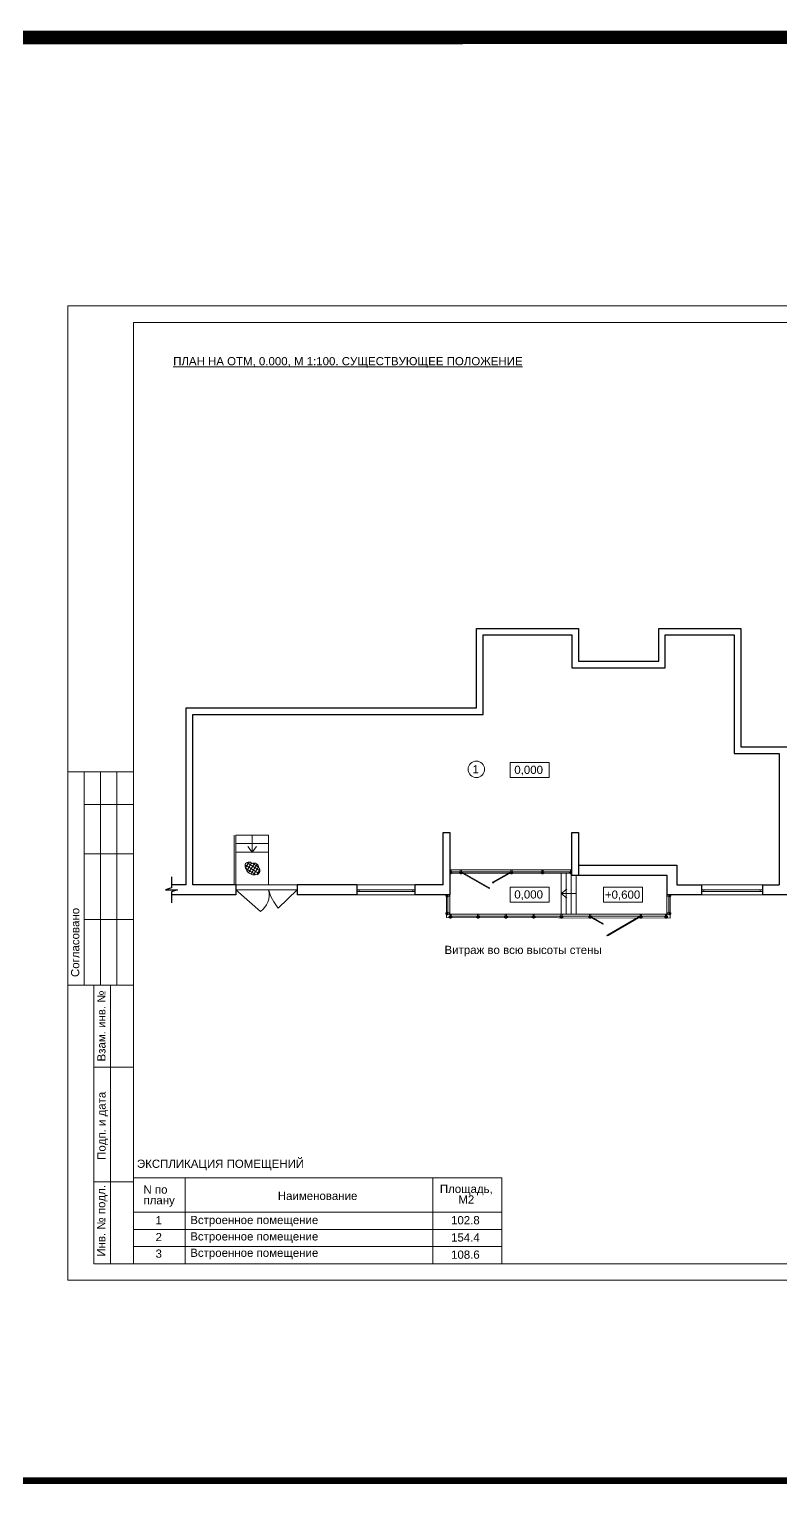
# Model space of a CAD drawing. Header units: metres. Extents: x -443 to 179, y -184 to -91.
# Drawn here: x -275.05 to -252.14, y -183.84 to -139.35 of the extents above; entities that cross this region are included whole.
import ezdxf
from ezdxf.enums import TextEntityAlignment as Align

# ---------------------------------------------------------------- set-up
doc = ezdxf.new("R2010")
doc.units = ezdxf.units.M
doc.header["$MEASUREMENT"] = 0
for name, color, linetype, lineweight in [('_shtrih', 254, 'Continuous', 0), ('A-03-S-METL', 171, 'Continuous', 15), ('Level 50', 7, 'Continuous', 0), ('Level 63', 7, 'Continuous', 0), ('окна', 153, 'Continuous', 18), ('стена', 7, 'Continuous', 40)]:
    doc.layers.add(name, color=color, linetype=linetype, lineweight=lineweight)
doc.styles.add('Style-Arial', font='arial.ttf')
doc.linetypes.add('FENCELINE2', pattern='A,6.35,-2.54,[132,ltypeshp.shx,S=2.54,R=0,X=-2.54,Y=0],-2.54,25.4', length=36.83)

# ---------------------------------------------------------------- blocks, each defined once
blk = doc.blocks.new('stoyka_R')
at = {"color": 0, "linetype": 'ByBlock', "lineweight": 0}
for points in [[(-35, 97), (-36, 97), (-36, 96), (-36, 96), (-36, 95), (-34, 94, -0.278117), (-34, 93, -0.298632), (-34, 93), (-37, 92, -1.227062), (-37, 93), (-35, 94), (-37, 94), (-38, 94), (-40, 94), (-45, 92, -1.262793), (-45, 93), (-41, 96), (-40, 96), (-40, 95, 0.414214), (-40, 95), (-38, 95, 0.414214), (-38, 95), (-38, 96), (-38, 96), (-38, 97), (-39, 97, -0.954089), (-39, 97), (-38, 99), (-36, 99), (-34, 97, -0.954089)], [(-35, 82), (-36, 82), (-36, 83), (-36, 83), (-36, 84), (-34, 85, 0.278117), (-34, 86, 0.298632), (-34, 86), (-37, 87, 1.227062), (-37, 86), (-35, 86), (-37, 85), (-38, 86), (-40, 86), (-45, 87, 1.262793), (-45, 86), (-41, 83), (-40, 83), (-40, 84, -0.414214), (-40, 85), (-38, 85, -0.414214), (-38, 84), (-38, 83), (-38, 83), (-38, 82), (-39, 82, 0.954089), (-39, 82), (-38, 80), (-36, 80), (-34, 82, 0.954089)], [(35, 97), (36, 97), (36, 96), (36, 96), (36, 95), (34, 94, 0.278117), (33, 93, 0.298632), (34, 93), (37, 92, 1.227062), (37, 93), (35, 94), (37, 94), (38, 94), (40, 94), (45, 92, 1.262793), (45, 93), (41, 96), (40, 96), (40, 95, -0.414214), (39, 95), (38, 95, -0.414214), (38, 95), (38, 96), (37, 96), (37, 97), (39, 97, 0.954089), (39, 97), (37, 99), (36, 99), (34, 97, 0.954089)], [(35, 82), (36, 82), (36, 83), (36, 83), (36, 84), (34, 85, -0.278117), (33, 86, -0.298632), (34, 86), (37, 87, -1.227062), (37, 86), (35, 86), (37, 85), (38, 86), (40, 86), (45, 87, -1.262793), (45, 86), (41, 83), (40, 83), (40, 84, 0.414214), (39, 85), (38, 85, 0.414214), (38, 84), (38, 83), (37, 83), (37, 82), (39, 82, -0.954089), (39, 82), (37, 80), (36, 80), (34, 82, -0.954089)]]:
    blk.add_lwpolyline(points, format="xyb", close=True, dxfattribs=at)
at = {"color": 0, "linetype": 'ByBlock', "lineweight": -2}
for points in [[(-20, 63), (-20, 0), (20, 0), (20, 63), (19, 64, 0.580174), (18, 63), (18, 61), (15, 61), (15, 69), (14, 70), (15, 70), (15, 79), (18, 79), (18, 77, 0.580174), (19, 77), (20, 77), (20, 81), (15, 81), (15, 98), (33, 98), (33, 96), (32, 96, 0.414214), (31, 96), (31, 95), (35, 95, 0.414214), (35, 95), (35, 96), (35, 96), (35, 99), (39, 99), (39, 96), (38, 96), (38, 95, 0.414214), (38, 95), (39, 95, 0.414214), (40, 95), (40, 99, 0.414214), (39, 100), (20, 100), (20, 120), (-20, 120), (-20, 100), (-40, 100, 0.414214), (-40, 99), (-40, 95, 0.414214), (-40, 95), (-38, 95, 0.414214), (-38, 95), (-38, 96), (-39, 96), (-39, 99), (-35, 99), (-35, 96), (-35, 96), (-35, 95, 0.414214), (-35, 95), (-32, 95), (-32, 96, 0.414214), (-32, 96), (-34, 96), (-34, 98), (-15, 98), (-15, 81), (-20, 81), (-20, 77), (-19, 77, 0.580174), (-18, 77), (-18, 79), (-15, 79), (-15, 70), (-15, 70), (-15, 69), (-15, 61), (-18, 61), (-18, 63, 0.580174), (-19, 64)], [(-39, 79), (-30, 79), (-22, 76), (-16, 76, 0.414214), (-15, 76), (-15, 76, 0.23461), (-15, 77), (-16, 77, 0.303619), (-17, 77), (-18, 77), (-22, 77), (-30, 80), (-34, 80), (-34, 83), (-34, 84), (-35, 84), (-35, 83), (-35, 83), (-35, 80), (-39, 80), (-39, 83), (-38, 83), (-38, 84), (-40, 84), (-40, 60), (-20, 60), (-20, 61), (-22, 61), (-22, 64), (-18, 64), (-16, 62, 0.979824), (-16, 63), (-18, 65), (-23, 65), (-23, 61), (-39, 61), (-39, 79)], [(39, 79), (30, 79), (22, 76), (16, 76, -0.414214), (15, 76), (15, 76, -0.23461), (15, 77), (16, 77, -0.303619), (17, 77), (18, 77), (22, 77), (30, 80), (33, 80), (33, 83), (33, 84), (35, 84), (35, 83), (34, 83), (34, 80), (39, 80), (39, 83), (38, 83), (38, 84), (40, 84), (40, 60), (20, 60), (20, 61), (22, 61), (22, 64), (18, 64), (16, 62, -0.979824), (16, 63), (18, 65), (23, 65), (23, 61), (39, 61), (39, 79)]]:
    blk.add_lwpolyline(points, format="xyb", close=True, dxfattribs=at)
at = {"lineweight": 0}
for points in [[(-37, 92), (-25, 92)], [(-37, 87), (-25, 87)], [(37, 92), (25, 92)], [(37, 87), (25, 87)]]:
    blk.add_lwpolyline(points, dxfattribs=at)
for points in [[(-25, 83), (-15, 83), (-15, 95), (-25, 95)], [(25, 83), (15, 83), (15, 95), (25, 95)]]:
    blk.add_lwpolyline(points, close=True, dxfattribs=at)
at = {"color": 0, "linetype": 'ByBlock', "lineweight": -2}
blk.add_lwpolyline([(18, 59), (18, 3), (-18, 3), (-18, 59), (-13, 59), (-13, 100), (-18, 100), (-18, 118), (18, 118), (18, 100), (13, 100), (13, 59)], close=True, dxfattribs=at)

msp = doc.modelspace()

# ---------------------------------------------------------------- hatches: boundary and pattern name
at = {"linetype": 'Continuous', "lineweight": 13}
h = msp.add_hatch(dxfattribs=at)
h.set_pattern_fill('ANSI37', scale=0.648, angle=12.652664961)
h.set_pattern_definition([(57.652665, (-153.30965, -30.178), (-0.068430427, 0.04333909), []), (147.652665, (-153.30965, -30.178), (-0.04333909, -0.068430427), [])])
h.paths.add_polyline_path([(-268.09924498, -165.11850163, 0.52056705), (-268.05523205, -164.90562013, 0.52056705), (-268.25684738, -164.77729528, 0.52056705), (-268.47198661, -164.81017425, 0.52056705)])

# ---------------------------------------------------------------- linework, layer by layer
at = {"color": 7, "linetype": 'Continuous', "lineweight": 13}
for p, q in [((-271.87556697, -174.36075835), (-260.64482346, -174.36075835)), ((-271.87556697, -174.36075835), (-271.87556697, -176.98575835)), ((-270.30056697, -174.36075835), (-270.30056697, -176.98575835)), ((-262.74482346, -174.36075835), (-262.74482346, -176.98575835)), ((-260.64482346, -174.36075835), (-260.64482346, -176.98575835)), ((-271.87556697, -175.41075835), (-260.64482346, -175.41075835))]:
    msp.add_line(p, q, dxfattribs=at)
at = {"color": 7, "linetype": 'Continuous', "lineweight": 0}
for p, q in [((-271.87556697, -175.93575835), (-260.64482346, -175.93575835)), ((-271.87556697, -176.46075835), (-260.64482346, -176.46075835)), ((-271.87556697, -176.98575835), (-260.64482346, -176.98575835))]:
    msp.add_line(p, q, dxfattribs=at)
at = {"color": 1, "linetype": 'Continuous', "lineweight": 13}
msp.add_lwpolyline([(-442.29268327, -139.59917875, 0.5, 0.2, 0), (179.07218429, -139.59917875, 0.2, 0.2, 0), (179.07218429, -183.59219554, 0.2, 0.2, 0), (-442.29268327, -183.59219554, 0.2, 0.2, 0)], format="xyseb", close=True, dxfattribs=at)
at = {"color": 7, "linetype": 'Continuous', "lineweight": 13}
msp.add_lwpolyline([(-273.87556697, -147.78575835), (-210.87556697, -147.78575835), (-210.87556697, -177.48575835), (-273.87556697, -177.48575835)], close=True, dxfattribs=at)
at = {"linetype": 'Continuous', "lineweight": 13}
for points in [[(-260.39123425, -162.16465555), (-260.39123425, -161.70082867), (-259.20708987, -161.70082867), (-259.20708987, -162.16465555), (-260.39123425, -162.16465555)], [(-260.39123425, -165.96306327), (-260.39123425, -165.49923639), (-259.20708987, -165.49923639), (-259.20708987, -165.96306327), (-260.39123425, -165.96306327)], [(-257.54410779, -165.96306327), (-257.54410779, -165.49923639), (-256.35996341, -165.49923639), (-256.35996341, -165.96306327), (-257.54410779, -165.96306327)]]:
    msp.add_lwpolyline(points, dxfattribs=at)
at = {"color": 7, "linetype": 'Continuous', "lineweight": 13}
for points in [[(-268.75232143, -164.43425684), (-268.75232143, -163.91393618)], [(-267.75232143, -164.43425684), (-267.75232143, -163.91393618)]]:
    msp.add_lwpolyline(points, dxfattribs=at)
msp.add_lwpolyline([(-268.09924498, -165.11850163, 0.52056705), (-268.05523205, -164.90562013, 0.52056705), (-268.25684738, -164.77729528, 0.52056705), (-268.47198661, -164.81017425, 0.52056705)], format="xyb", close=True, dxfattribs=at)
for points in [[(-268.75232143, -165.58425684), (-268.00278585, -166.2462209, 0.3154909138), (-267.75232143, -165.58425684, -1)], [(-266.88232143, -165.58425684), (-267.45999329, -166.1376963, -0.1095302721), (-267.75232143, -165.58425684, -0.731610824)]]:
    msp.add_lwpolyline(points, format="xyb", dxfattribs=at)
at = {"layer": '_shtrih', "color": 0, "lineweight": 25, "ltscale": 100}
msp.add_lwpolyline([(-270.71327793, -165.18616684), (-270.71327793, -165.52375684), (-270.89477793, -165.58425684), (-270.53177793, -165.58425684), (-270.71327793, -165.64475684), (-270.71327793, -165.98234684)], dxfattribs=at)
at = {"layer": 'A-03-S-METL', "color": 0, "linetype": 'FENCELINE2', "ltscale": 0.01}
msp.add_lwpolyline([(-268.80232143, -165.43425684), (-268.80232143, -163.91393618)], dxfattribs=at)
at = {"layer": 'Level 50', "color": 7, "linetype": 'Continuous', "lineweight": 13}
for q in [(-271.87556697, -176.98575835), (-211.37556697, -148.28575835)]:
    msp.add_line((-271.87556697, -148.28575835), q, dxfattribs=at)
at = {"layer": 'Level 50', "color": 7, "linetype": 'Continuous', "lineweight": 0}
for p, q in [((-268.25232143, -164.18524752), (-268.25232143, -163.91393618)), ((-268.25232143, -163.91393618), (-268.25232143, -164.43393618)), ((-268.25232143, -164.43393618), (-268.38717115, -164.26085775)), ((-268.25232143, -164.43393618), (-268.11747172, -164.26085775)), ((-268.75232143, -165.58425684), (-266.88232143, -165.58425684)), ((-258.83232143, -165.7001916), (-258.659243, -165.56534188)), ((-258.38232143, -165.7001916), (-258.83232143, -165.7001916)), ((-258.83232143, -165.7001916), (-258.659243, -165.83504131))]:
    msp.add_line(p, q, dxfattribs=at)
at = {"layer": 'Level 50', "color": 7, "linetype": 'Continuous', "lineweight": 30}
for points in [[(-261.41232143, -160.03425684), (-261.41232143, -157.61425684), (-258.31232143, -157.61425684), (-258.31232143, -158.61425684), (-255.86232143, -158.61425684), (-255.86232143, -157.61425684)], [(-261.21232143, -160.23425684), (-261.21232143, -157.81425684), (-258.51232143, -157.81425684), (-258.51232143, -158.81425684), (-255.66232143, -158.81425684), (-255.66232143, -157.81425684)], [(-255.86232143, -157.61425684), (-253.36232143, -157.61425684), (-253.36232143, -161.22425684), (-251.89232143, -161.22425684)], [(-255.66232143, -157.81425684), (-253.56232143, -157.81425684), (-253.56232143, -161.42425684), (-252.19232143, -161.42425684)], [(-270.26232143, -165.43425684), (-270.26232143, -160.03425684)], [(-270.26232143, -160.03425684), (-261.41232143, -160.03425684)], [(-270.06232143, -165.43425684), (-270.06232143, -160.23425684)], [(-270.06232143, -160.23425684), (-261.21232143, -160.23425684)], [(-252.19232143, -161.42425684), (-252.19232143, -165.43425684)], [(-262.43232143, -165.43425684), (-262.43232143, -163.83425684), (-262.23232143, -163.83425684), (-262.23232143, -165.73425684)], [(-258.51232143, -165.1351916), (-258.51232143, -163.8351916), (-258.31232143, -163.8351916), (-258.31232143, -165.1351916)], [(-258.31232143, -164.8351916), (-255.31232143, -164.8351916)], [(-255.31232143, -164.8351916), (-255.31232143, -165.43425684)], [(-270.26232143, -165.43425684), (-270.71327793, -165.43425684)], [(-268.75232143, -165.43425684), (-270.06232143, -165.43425684)], [(-268.75232143, -165.43425684), (-268.75232143, -165.73425684)], [(-265.06232143, -165.43425684), (-266.88232143, -165.43425684)], [(-266.88232143, -165.43425684), (-266.88232143, -165.73425684)], [(-265.06232143, -165.43425684), (-265.06232143, -165.73425684)], [(-262.43232143, -165.43425684), (-263.28232143, -165.43425684)], [(-263.28232143, -165.73425684), (-263.28232143, -165.43425684)], [(-258.51232143, -165.1351916), (-255.61232143, -165.1351916)], [(-255.61232143, -165.1351916), (-255.61232143, -165.73425684)], [(-255.31232143, -165.43425684), (-254.56232143, -165.43425684)], [(-254.56232143, -165.43425684), (-254.56232143, -165.73425684)], [(-252.70232143, -165.43425684), (-252.19232143, -165.43425684)], [(-252.70232143, -165.43425684), (-252.70232143, -165.73425684)], [(-268.75232143, -165.73425684), (-270.71327793, -165.73425684)], [(-265.06232143, -165.73425684), (-266.88232143, -165.73425684)], [(-262.23232143, -165.73425684), (-263.28232143, -165.73425684)], [(-254.56232143, -165.73425684), (-255.61232143, -165.73425684)], [(-251.18232143, -165.73425684), (-252.70232143, -165.73425684)]]:
    msp.add_lwpolyline(points, dxfattribs=at)
at = {"layer": 'Level 50', "color": 7, "linetype": 'Continuous', "lineweight": 0}
msp.add_circle((-261.42186876, -161.91016315), 0.25242955, dxfattribs=at)
at = {"layer": 'Level 63', "color": 7, "linetype": 'Continuous', "lineweight": 13}
for p, q in [((-273.87556697, -161.98575835), (-271.87556697, -161.98575835)), ((-273.87556697, -161.98575835), (-273.87556697, -168.48575835)), ((-273.37556697, -161.98575835), (-273.37556697, -168.48575835)), ((-272.87556697, -161.98575835), (-272.87556697, -168.48575835)), ((-272.37556697, -161.98575835), (-272.37556697, -168.48575835)), ((-273.37556697, -162.98575835), (-271.87556697, -162.98575835)), ((-273.37556697, -164.48575835), (-271.87556697, -164.48575835)), ((-273.37556697, -166.48575835), (-271.87556697, -166.48575835)), ((-273.87556697, -168.48575835), (-271.87556697, -168.48575835)), ((-273.07556697, -168.48575835), (-271.87556697, -168.48575835)), ((-272.57556697, -176.98575835), (-272.57556697, -168.48575835)), ((-273.07556697, -170.98575835), (-271.87556697, -170.98575835)), ((-273.07556697, -174.48575835), (-271.87556697, -174.48575835)), ((-271.87556697, -176.98575835), (-211.37556697, -176.98575835))]:
    msp.add_line(p, q, dxfattribs=at)
at = {"layer": 'Level 63', "color": 7, "linetype": 'Continuous', "lineweight": 13, "flags": 128}
msp.add_lwpolyline([(-271.87556697, -176.98575835), (-273.07556697, -176.98575835), (-273.07556697, -168.48575835)], dxfattribs=at)
at = {"layer": 'окна', "ltscale": 100}
for p, q in [((-260.42278016, -165.06421035), (-260.90844133, -165.34423399)), ((-260.41279014, -165.08153662), (-260.89845131, -165.36156026)), ((-257.56307242, -166.63385064), (-257.90959776, -166.43405026)), ((-257.5530824, -166.61652437), (-257.89960774, -166.41672399))]:
    msp.add_line(p, q, dxfattribs=at)
at = {"layer": 'окна'}
for points in [[(-262.23232143, -164.9751916), (-258.51232143, -164.9751916)], [(-262.23032143, -165.0756916), (-262.23032143, -164.9781916), (-262.19432143, -164.9781916), (-262.19432143, -165.0346916), (-262.19932143, -165.0346916), (-262.19932143, -165.0756916), (-262.19432143, -165.0756916), (-262.19432143, -165.0931916), (-262.23032143, -165.0931916), (-262.23032143, -165.0756916)], [(-262.17512699, -165.0621916), (-262.18732143, -165.0621916)], [(-262.17517163, -165.0671916), (-262.18732143, -165.0671916)], [(-262.17232143, -165.0351916), (-258.57132143, -165.0351916)], [(-261.82293339, -165.06521062), (-261.04325123, -165.51476121)], [(-258.56951587, -165.0621916), (-258.55732143, -165.0621916)], [(-258.56947124, -165.0671916), (-258.55732143, -165.0671916)], [(-258.51432143, -165.0756916), (-258.51432143, -164.9781916), (-258.55032143, -164.9781916), (-258.55032143, -165.0346916), (-258.54532143, -165.0346916), (-258.54532143, -165.0756916), (-258.55032143, -165.0756916), (-258.55032143, -165.0931916), (-258.51432143, -165.0931916), (-258.51432143, -165.0756916)], [(-262.23232143, -165.0951916), (-262.23232143, -166.3251916), (-258.83232143, -166.3251916)], [(-262.17282143, -165.0751916), (-261.38326631, -165.0751916)], [(-262.17232143, -165.0751916), (-258.51232143, -165.0751916)], [(-261.83292341, -165.08253689), (-261.05324125, -165.53208747)], [(-262.33282143, -165.73625684), (-262.23532143, -165.73625684), (-262.23532143, -165.77225684), (-262.29182143, -165.77225684), (-262.29182143, -165.76725684), (-262.33282143, -165.76725684), (-262.33282143, -165.77225684), (-262.35032143, -165.77225684), (-262.35032143, -165.73625684), (-262.33282143, -165.73625684)], [(-262.33232143, -165.77425684), (-262.33232143, -166.4251916), (-255.51232143, -166.4451916)], [(-262.32432143, -165.79140665), (-262.32432143, -165.77925684)], [(-262.31932143, -165.79145128), (-262.31932143, -165.77925684)], [(-262.29232143, -165.79425684), (-262.29332143, -166.2861916)], [(-255.61232143, -165.73425684), (-255.61232143, -166.3451916)], [(-255.51182143, -165.73625684), (-255.60932143, -165.73625684), (-255.60932143, -165.77225684), (-255.55282143, -165.77225684), (-255.55282143, -165.76725684), (-255.51182143, -165.76725684), (-255.51182143, -165.77225684), (-255.49432143, -165.77225684), (-255.49432143, -165.73625684), (-255.51182143, -165.73625684)], [(-255.55232143, -165.79425684), (-255.55232143, -166.2851916)], [(-255.52532143, -165.79145128), (-255.52532143, -165.77925684)], [(-255.52032143, -165.79140665), (-255.52032143, -165.77925684)], [(-255.51232143, -165.73425684), (-255.51232143, -166.4451916)], [(-255.67232143, -166.3851916), (-262.17232143, -166.3851916)], [(-258.83232143, -166.3251916), (-258.38232143, -166.3251916), (-255.61232143, -166.3251916)], [(-256.48727511, -166.42204731), (-257.41485488, -166.95664289)], [(-256.47728509, -166.43937357), (-257.4048649, -166.9739691)]]:
    msp.add_lwpolyline(points, dxfattribs=at)
for points in [[(-262.23232143, -165.0751916), (-262.23232143, -165.0751916), (-262.23232143, -165.0951916), (-262.19232143, -165.0951916), (-262.19232143, -165.0751916), (-262.17282143, -165.0751916, 0.4142135624), (-262.17232143, -165.0746916), (-262.17232143, -165.0706916, 0.4142135624), (-262.17282143, -165.0701916), (-262.17387143, -165.0701916, 0.4142135624), (-262.17437143, -165.0706916), (-262.17437143, -165.0713916), (-262.17362143, -165.0713916), (-262.17362143, -165.0738916), (-262.17762143, -165.0738916), (-262.17762143, -165.0713916), (-262.17687143, -165.0713916), (-262.17687143, -165.0706916, 0.4142135624), (-262.17737143, -165.0701916), (-262.18082143, -165.0701916), (-262.18082143, -165.0708916, 0.4142135624), (-262.18032143, -165.0713916), (-262.17882143, -165.0713916), (-262.17882143, -165.0736916), (-262.19732143, -165.0736916), (-262.19732143, -165.0559416), (-262.19232143, -165.0559416), (-262.19232143, -165.05244481), (-262.19306603, -165.05200647, 0.5801735595), (-262.19382146, -165.05243837), (-262.19382146, -165.0544416), (-262.19732143, -165.0544416), (-262.19732143, -165.0456916), (-262.19782143, -165.0451916), (-262.19732143, -165.0446916), (-262.19732143, -165.0366916), (-262.19382146, -165.0366916), (-262.19382146, -165.03869482, 0.5801735595), (-262.19306603, -165.03912672), (-262.19232143, -165.03868839), (-262.19232143, -164.9751916), (-262.23232143, -164.9751916), (-262.23232143, -165.03868839)], [(-258.51232143, -165.0751916), (-258.51232143, -165.0751916), (-258.51232143, -165.0951916), (-258.55232143, -165.0951916), (-258.55232143, -165.0751916), (-258.57182143, -165.0751916, -0.4142135624), (-258.57232143, -165.0746916), (-258.57232143, -165.0706916, -0.4142135624), (-258.57182143, -165.0701916), (-258.57077143, -165.0701916, -0.4142135624), (-258.57027143, -165.0706916), (-258.57027143, -165.0713916), (-258.57102143, -165.0713916), (-258.57102143, -165.0738916), (-258.56702143, -165.0738916), (-258.56702143, -165.0713916), (-258.56777143, -165.0713916), (-258.56777143, -165.0706916, -0.4142135624), (-258.56727143, -165.0701916), (-258.56382143, -165.0701916), (-258.56382143, -165.0708916, -0.4142135624), (-258.56432143, -165.0713916), (-258.56582143, -165.0713916), (-258.56582143, -165.0736916), (-258.54732143, -165.0736916), (-258.54732143, -165.0559416), (-258.55232143, -165.0559416), (-258.55232143, -165.05244481), (-258.55157684, -165.05200647, -0.5801735595), (-258.55082141, -165.05243837), (-258.55082141, -165.0544416), (-258.54732143, -165.0544416), (-258.54732143, -165.0456916), (-258.54682143, -165.0451916), (-258.54732143, -165.0446916), (-258.54732143, -165.0366916), (-258.55082141, -165.0366916), (-258.55082141, -165.03869482, -0.5801735595), (-258.55157684, -165.03912672), (-258.55232143, -165.03868839), (-258.55232143, -164.9751916), (-258.51232143, -164.9751916), (-258.51232143, -165.03868839)], [(-262.33232143, -165.73425684), (-262.33232143, -165.73425684), (-262.35232143, -165.73425684), (-262.35232143, -165.77425684), (-262.33232143, -165.77425684), (-262.33232143, -165.79375684, 0.4142135624), (-262.33182143, -165.79425684), (-262.32782143, -165.79425684, 0.4142135624), (-262.32732143, -165.79375684), (-262.32732143, -165.79270684, 0.4142135624), (-262.32782143, -165.79220684), (-262.32852143, -165.79220684), (-262.32852143, -165.79295684), (-262.33102143, -165.79295684), (-262.33102143, -165.78895684), (-262.32852143, -165.78895684), (-262.32852143, -165.78970684), (-262.32782143, -165.78970684, 0.4142135624), (-262.32732143, -165.78920684), (-262.32732143, -165.78575684), (-262.32802143, -165.78575684, 0.4142135624), (-262.32852143, -165.78625684), (-262.32852143, -165.78775684), (-262.33082143, -165.78775684), (-262.33082143, -165.76925684), (-262.31307143, -165.76925684), (-262.31307143, -165.77425684), (-262.30957464, -165.77425684), (-262.30913631, -165.77351225, 0.5801735595), (-262.30956821, -165.77275682), (-262.31157143, -165.77275682), (-262.31157143, -165.76925684), (-262.30282143, -165.76925684), (-262.30232143, -165.76875684), (-262.30182143, -165.76925684), (-262.29382143, -165.76925684), (-262.29382143, -165.77275682), (-262.29582466, -165.77275682, 0.5801735595), (-262.29625656, -165.77351225), (-262.29581823, -165.77425684), (-262.23232143, -165.77425684), (-262.23232143, -165.73425684), (-262.29581823, -165.73425684)], [(-255.51232143, -165.73425684), (-255.51232143, -165.73425684), (-255.49232143, -165.73425684), (-255.49232143, -165.77425684), (-255.51232143, -165.77425684), (-255.51232143, -165.79375684, -0.4142135624), (-255.51282143, -165.79425684), (-255.51682143, -165.79425684, -0.4142135624), (-255.51732143, -165.79375684), (-255.51732143, -165.79270684, -0.4142135624), (-255.51682143, -165.79220684), (-255.51612143, -165.79220684), (-255.51612143, -165.79295684), (-255.51362143, -165.79295684), (-255.51362143, -165.78895684), (-255.51612143, -165.78895684), (-255.51612143, -165.78970684), (-255.51682143, -165.78970684, -0.4142135624), (-255.51732143, -165.78920684), (-255.51732143, -165.78575684), (-255.51662143, -165.78575684, -0.4142135624), (-255.51612143, -165.78625684), (-255.51612143, -165.78775684), (-255.51382143, -165.78775684), (-255.51382143, -165.76925684), (-255.53157143, -165.76925684), (-255.53157143, -165.77425684), (-255.53506823, -165.77425684), (-255.53550656, -165.77351225, -0.5801735595), (-255.53507466, -165.77275682), (-255.53307143, -165.77275682), (-255.53307143, -165.76925684), (-255.54182143, -165.76925684), (-255.54232143, -165.76875684), (-255.54282143, -165.76925684), (-255.55082143, -165.76925684), (-255.55082143, -165.77275682), (-255.54881821, -165.77275682, -0.5801735595), (-255.54838631, -165.77351225), (-255.54882464, -165.77425684), (-255.61232143, -165.77425684), (-255.61232143, -165.73425684), (-255.54882464, -165.73425684)]]:
    msp.add_lwpolyline(points, format="xyb", dxfattribs=at)
for points in [[(-262.18732143, -165.0586916), (-262.19732143, -165.0586916), (-262.19732143, -165.0706916), (-262.18732143, -165.0706916)], [(-258.55732143, -165.0586916), (-258.54732143, -165.0586916), (-258.54732143, -165.0706916), (-258.55732143, -165.0706916)], [(-262.31582143, -165.77925684), (-262.31582143, -165.76925684), (-262.32782143, -165.76925684), (-262.32782143, -165.77925684)], [(-255.52882143, -165.77925684), (-255.52882143, -165.76925684), (-255.51682143, -165.76925684), (-255.51682143, -165.77925684)]]:
    msp.add_lwpolyline(points, close=True, dxfattribs=at)
for points in [[(-262.17332143, -165.0541916), (-262.18232143, -165.0541916), (-262.19022143, -165.0506916), (-262.19662143, -165.0506916, 0.4142135624), (-262.19712143, -165.0511916), (-262.19712143, -165.0514275, 0.2346100061), (-262.19691002, -165.05182856), (-262.1958436, -165.05262249, 0.3036194749), (-262.19539881, -165.05262318), (-262.19412143, -165.0516916), (-262.19022143, -165.0516916), (-262.18232143, -165.0551916), (-262.17882143, -165.0551916), (-262.17882143, -165.0579916), (-262.17882143, -165.0591916), (-262.17759878, -165.0591916), (-262.17702143, -165.0581916), (-262.17782143, -165.0581916), (-262.17782143, -165.0551916), (-262.17332143, -165.0551916), (-262.17332143, -165.0581916), (-262.17452143, -165.0581916), (-262.17394408, -165.0591916), (-262.17232143, -165.0591916), (-262.17232143, -165.0351916), (-262.19232143, -165.0351916), (-262.19232143, -165.0361916), (-262.19032143, -165.0361916), (-262.19032143, -165.0391916), (-262.19438307, -165.0391916), (-262.19597965, -165.03759501, 0.9798244206), (-262.19667263, -165.03831625), (-262.19479728, -165.0401916), (-262.18912143, -165.0401916), (-262.18912143, -165.0361916), (-262.17332143, -165.0361916), (-262.17332143, -165.0541916)], [(-262.17746282, -165.05757881), (-262.17632143, -165.0568916), (-262.17632143, -165.0581916), (-262.17657143, -165.0581916), (-262.17657143, -165.0591916), (-262.17822757, -165.05992766, 0.2781165631), (-262.17881915, -165.06077399, 0.298632436), (-262.17815724, -165.06164845), (-262.17531759, -165.06216216, 1.2270617229), (-262.17516144, -165.06150322), (-262.17752143, -165.0606916), (-262.17557143, -165.0601916), (-262.17457143, -165.0606916), (-262.17207143, -165.0606916), (-262.16754778, -165.06208972, 1.2627930682), (-262.16718922, -165.06151033), (-262.17132143, -165.0581916), (-262.17232143, -165.0581916), (-262.17232143, -165.0591916, -0.4142135624), (-262.17282143, -165.0596916), (-262.17407143, -165.0596916, -0.4142135624), (-262.17457143, -165.0591916), (-262.17457143, -165.0581916), (-262.17482143, -165.0581916), (-262.17482143, -165.0568916), (-262.17368005, -165.05757881, 0.9540885036), (-262.17314175, -165.05713254), (-262.17482143, -165.0551916), (-262.17632143, -165.0551916), (-262.17800112, -165.05713254, 0.9540885036)], [(-262.17746282, -165.07180728), (-262.17632143, -165.0721916), (-262.17632143, -165.07119449), (-262.17657143, -165.07119449), (-262.17657143, -165.07019449), (-262.17822757, -165.06945843, -0.2781165631), (-262.17881915, -165.06861209, -0.298632436), (-262.17815724, -165.06773764), (-262.17531759, -165.06722392, -1.2270617229), (-262.17516144, -165.06788287), (-262.17752143, -165.06869449), (-262.17557143, -165.06919449), (-262.17457143, -165.06869449), (-262.17207143, -165.06869449), (-262.16754778, -165.06729636, -1.2627930682), (-262.16718922, -165.06787576), (-262.17132143, -165.07119449), (-262.17232143, -165.07119449), (-262.17232143, -165.07019449, 0.4142135624), (-262.17282143, -165.06969449), (-262.17407143, -165.06969449, 0.4142135624), (-262.17457143, -165.07019449), (-262.17457143, -165.07119449), (-262.17482143, -165.07119449), (-262.17482143, -165.0721916), (-262.17368005, -165.07180728, -0.9540885036), (-262.17314175, -165.07225354), (-262.17482143, -165.0738916), (-262.17632143, -165.0738916), (-262.17800112, -165.07225354, -0.9540885036)], [(-258.56718005, -165.05757881), (-258.56832143, -165.0568916), (-258.56832143, -165.0581916), (-258.56807143, -165.0581916), (-258.56807143, -165.0591916), (-258.56641529, -165.05992766, -0.2781165631), (-258.56582371, -165.06077399, -0.298632436), (-258.56648563, -165.06164845), (-258.56932527, -165.06216216, -1.2270617229), (-258.56948143, -165.06150322), (-258.56712143, -165.0606916), (-258.56907143, -165.0601916), (-258.57007143, -165.0606916), (-258.57257143, -165.0606916), (-258.57709509, -165.06208972, -1.2627930682), (-258.57745365, -165.06151033), (-258.57332143, -165.0581916), (-258.57232143, -165.0581916), (-258.57232143, -165.0591916, 0.4142135624), (-258.57182143, -165.0596916), (-258.57057143, -165.0596916, 0.4142135624), (-258.57007143, -165.0591916), (-258.57007143, -165.0581916), (-258.56982143, -165.0581916), (-258.56982143, -165.0568916), (-258.57096282, -165.05757881, -0.9540885036), (-258.57150112, -165.05713254), (-258.56982143, -165.0551916), (-258.56832143, -165.0551916), (-258.56664175, -165.05713254, -0.9540885036)], [(-258.56718005, -165.07180728), (-258.56832143, -165.0721916), (-258.56832143, -165.07119449), (-258.56807143, -165.07119449), (-258.56807143, -165.07019449), (-258.56641529, -165.06945843, 0.2781165631), (-258.56582371, -165.06861209, 0.298632436), (-258.56648563, -165.06773764), (-258.56932527, -165.06722392, 1.2270617229), (-258.56948143, -165.06788287), (-258.56712143, -165.06869449), (-258.56907143, -165.06919449), (-258.57007143, -165.06869449), (-258.57257143, -165.06869449), (-258.57709509, -165.06729636, 1.2627930682), (-258.57745365, -165.06787576), (-258.57332143, -165.07119449), (-258.57232143, -165.07119449), (-258.57232143, -165.07019449, -0.4142135624), (-258.57182143, -165.06969449), (-258.57057143, -165.06969449, -0.4142135624), (-258.57007143, -165.07019449), (-258.57007143, -165.07119449), (-258.56982143, -165.07119449), (-258.56982143, -165.0721916), (-258.57096282, -165.07180728, 0.9540885036), (-258.57150112, -165.07225354), (-258.56982143, -165.0738916), (-258.56832143, -165.0738916), (-258.56664175, -165.07225354, 0.9540885036)], [(-258.57132143, -165.0541916), (-258.56232143, -165.0541916), (-258.55442143, -165.0506916), (-258.54802143, -165.0506916, -0.4142135624), (-258.54752143, -165.0511916), (-258.54752143, -165.0514275, -0.2346100061), (-258.54773285, -165.05182856), (-258.54879927, -165.05262249, -0.3036194749), (-258.54924406, -165.05262318), (-258.55052143, -165.0516916), (-258.55442143, -165.0516916), (-258.56232143, -165.0551916), (-258.56582143, -165.0551916), (-258.56582143, -165.0579916), (-258.56582143, -165.0591916), (-258.56704408, -165.0591916), (-258.56762143, -165.0581916), (-258.56682143, -165.0581916), (-258.56682143, -165.0551916), (-258.57132143, -165.0551916), (-258.57132143, -165.0581916), (-258.57012143, -165.0581916), (-258.57069878, -165.0591916), (-258.57232143, -165.0591916), (-258.57232143, -165.0351916), (-258.55232143, -165.0351916), (-258.55232143, -165.0361916), (-258.55432143, -165.0361916), (-258.55432143, -165.0391916), (-258.5502598, -165.0391916), (-258.54866321, -165.03759501, -0.9798244206), (-258.54797024, -165.03831625), (-258.54984559, -165.0401916), (-258.55552143, -165.0401916), (-258.55552143, -165.0361916), (-258.57132143, -165.0361916), (-258.57132143, -165.0541916)], [(-262.32893711, -165.78911546), (-262.32932143, -165.79025684), (-262.32832433, -165.79025684), (-262.32832433, -165.79000684), (-262.32732433, -165.79000684), (-262.32658826, -165.7883507, -0.2781165631), (-262.32574193, -165.78775912, -0.298632436), (-262.32486747, -165.78842104), (-262.32435376, -165.79126068, -1.2270617229), (-262.32501271, -165.79141684), (-262.32582433, -165.78905684), (-262.32632433, -165.79100684), (-262.32582433, -165.79200684), (-262.32582433, -165.79450684), (-262.3244262, -165.7990305, -1.2627930682), (-262.3250056, -165.79938906), (-262.32832433, -165.79525684), (-262.32832433, -165.79425684), (-262.32732433, -165.79425684, 0.4142135624), (-262.32682433, -165.79375684), (-262.32682433, -165.79250684, 0.4142135624), (-262.32732433, -165.79200684), (-262.32832433, -165.79200684), (-262.32832433, -165.79175684), (-262.32932143, -165.79175684), (-262.32893711, -165.79289823, -0.9540885036), (-262.32938338, -165.79343653), (-262.33102143, -165.79175684), (-262.33102143, -165.79025684), (-262.32938338, -165.78857716, -0.9540885036)], [(-262.31470865, -165.78911546), (-262.31402143, -165.79025684), (-262.31532143, -165.79025684), (-262.31532143, -165.79000684), (-262.31632143, -165.79000684), (-262.31705749, -165.7883507, 0.2781165631), (-262.31790383, -165.78775912, 0.298632436), (-262.31877829, -165.78842104), (-262.319292, -165.79126068, 1.2270617229), (-262.31863305, -165.79141684), (-262.31782143, -165.78905684), (-262.31732143, -165.79100684), (-262.31782143, -165.79200684), (-262.31782143, -165.79450684), (-262.31921956, -165.7990305, 1.2627930682), (-262.31864016, -165.79938906), (-262.31532143, -165.79525684), (-262.31532143, -165.79425684), (-262.31632143, -165.79425684, -0.4142135624), (-262.31682143, -165.79375684), (-262.31682143, -165.79250684, -0.4142135624), (-262.31632143, -165.79200684), (-262.31532143, -165.79200684), (-262.31532143, -165.79175684), (-262.31402143, -165.79175684), (-262.31470865, -165.79289823, 0.9540885036), (-262.31426238, -165.79343653), (-262.31232143, -165.79175684), (-262.31232143, -165.79025684), (-262.31426238, -165.78857716, 0.9540885036)], [(-262.31132143, -165.79325684), (-262.31132143, -165.78425684), (-262.30782143, -165.77635684), (-262.30782143, -165.76995684, 0.4142135624), (-262.30832143, -165.76945684), (-262.30855734, -165.76945684, 0.2346100061), (-262.3089584, -165.76966826), (-262.30975233, -165.77073468, 0.3036194749), (-262.30975302, -165.77117947), (-262.30882143, -165.77245684), (-262.30882143, -165.77635684), (-262.31232143, -165.78425684), (-262.31232143, -165.78775684), (-262.31512143, -165.78775684), (-262.31632143, -165.78775684), (-262.31632143, -165.78897949), (-262.31532143, -165.78955684), (-262.31532143, -165.78875684), (-262.31232143, -165.78875684), (-262.31232143, -165.79325684), (-262.31532143, -165.79325684), (-262.31532143, -165.79205684), (-262.31632143, -165.79263419), (-262.31632143, -165.79425684), (-262.29232143, -165.79425684), (-262.29232143, -165.77425684), (-262.29332143, -165.77425684), (-262.29332143, -165.77625684), (-262.29632143, -165.77625684), (-262.29632143, -165.77219521), (-262.29472485, -165.77059862, 0.9798244206), (-262.29544608, -165.76990565), (-262.29732143, -165.771781), (-262.29732143, -165.77745684), (-262.29332143, -165.77745684), (-262.29332143, -165.79325684), (-262.31132143, -165.79325684)], [(-255.53332143, -165.79325684), (-255.53332143, -165.78425684), (-255.53682143, -165.77635684), (-255.53682143, -165.76995684, -0.4142135624), (-255.53632143, -165.76945684), (-255.53608553, -165.76945684, -0.2346100061), (-255.53568447, -165.76966826), (-255.53489054, -165.77073468, -0.3036194749), (-255.53488985, -165.77117947), (-255.53582143, -165.77245684), (-255.53582143, -165.77635684), (-255.53232143, -165.78425684), (-255.53232143, -165.78775684), (-255.52952143, -165.78775684), (-255.52832143, -165.78775684), (-255.52832143, -165.78897949), (-255.52932143, -165.78955684), (-255.52932143, -165.78875684), (-255.53232143, -165.78875684), (-255.53232143, -165.79325684), (-255.52932143, -165.79325684), (-255.52932143, -165.79205684), (-255.52832143, -165.79263419), (-255.52832143, -165.79425684), (-255.55232143, -165.79425684), (-255.55232143, -165.77425684), (-255.55132143, -165.77425684), (-255.55132143, -165.77625684), (-255.54832143, -165.77625684), (-255.54832143, -165.77219521), (-255.54991802, -165.77059862, -0.9798244206), (-255.54919678, -165.76990565), (-255.54732143, -165.771781), (-255.54732143, -165.77745684), (-255.55132143, -165.77745684), (-255.55132143, -165.79325684), (-255.53332143, -165.79325684)], [(-255.52993422, -165.78911546), (-255.53062143, -165.79025684), (-255.52932143, -165.79025684), (-255.52932143, -165.79000684), (-255.52832143, -165.79000684), (-255.52758537, -165.7883507, -0.2781165631), (-255.52673904, -165.78775912, -0.298632436), (-255.52586458, -165.78842104), (-255.52535087, -165.79126068, -1.2270617229), (-255.52600981, -165.79141684), (-255.52682143, -165.78905684), (-255.52732143, -165.79100684), (-255.52682143, -165.79200684), (-255.52682143, -165.79450684), (-255.52542331, -165.7990305, -1.2627930682), (-255.5260027, -165.79938906), (-255.52932143, -165.79525684), (-255.52932143, -165.79425684), (-255.52832143, -165.79425684, 0.4142135624), (-255.52782143, -165.79375684), (-255.52782143, -165.79250684, 0.4142135624), (-255.52832143, -165.79200684), (-255.52932143, -165.79200684), (-255.52932143, -165.79175684), (-255.53062143, -165.79175684), (-255.52993422, -165.79289823, -0.9540885036), (-255.53038049, -165.79343653), (-255.53232143, -165.79175684), (-255.53232143, -165.79025684), (-255.53038049, -165.78857716, -0.9540885036)], [(-255.51570575, -165.78911546), (-255.51532143, -165.79025684), (-255.51631854, -165.79025684), (-255.51631854, -165.79000684), (-255.51731854, -165.79000684), (-255.5180546, -165.7883507, 0.2781165631), (-255.51890094, -165.78775912, 0.298632436), (-255.51977539, -165.78842104), (-255.52028911, -165.79126068, 1.2270617229), (-255.51963016, -165.79141684), (-255.51881854, -165.78905684), (-255.51831854, -165.79100684), (-255.51881854, -165.79200684), (-255.51881854, -165.79450684), (-255.52021667, -165.7990305, 1.2627930682), (-255.51963727, -165.79938906), (-255.51631854, -165.79525684), (-255.51631854, -165.79425684), (-255.51731854, -165.79425684, -0.4142135624), (-255.51781854, -165.79375684), (-255.51781854, -165.79250684, -0.4142135624), (-255.51731854, -165.79200684), (-255.51631854, -165.79200684), (-255.51631854, -165.79175684), (-255.51532143, -165.79175684), (-255.51570575, -165.79289823, 0.9540885036), (-255.51525949, -165.79343653), (-255.51362143, -165.79175684), (-255.51362143, -165.79025684), (-255.51525949, -165.78857716, 0.9540885036)]]:
    msp.add_lwpolyline(points, format="xyb", close=True, dxfattribs=at)
at = {"layer": 'окна', "ltscale": 100}
for points in [[(-261.84839709, -165.05052871), (-261.82293339, -165.06521062), (-261.83292338, -165.08253683), (-261.85838707, -165.06785492)], [(-260.41279014, -165.08153662), (-260.38732644, -165.0668547), (-260.39731642, -165.04952849), (-260.42278012, -165.06421041)], [(-260.923915, -165.37624218), (-260.89845131, -165.36156026), (-260.90844129, -165.34423405), (-260.93390499, -165.35891597)], [(-261.04325134, -165.51476138), (-261.01778764, -165.52944329), (-261.02777762, -165.5467695), (-261.05324131, -165.53208758)], [(-257.92507143, -166.40204207), (-257.89960774, -166.41672399), (-257.90959772, -166.4340502), (-257.93506142, -166.41936828)], [(-257.5785461, -166.60184246), (-257.5530824, -166.61652437), (-257.56307238, -166.63385058), (-257.58853608, -166.61916867)], [(-256.46181142, -166.40736539), (-256.48727511, -166.42204731), (-256.47728513, -166.43937351), (-256.45182143, -166.4246916)], [(-257.41485488, -166.95664289), (-257.44031857, -166.97132481), (-257.4303286, -166.98865101), (-257.4048649, -166.9739691)]]:
    msp.add_lwpolyline(points, close=True, dxfattribs=at)
for points in [[(-263.28232143, -165.58425684), (-265.06232143, -165.58425684)], [(-265.06232143, -165.58425684), (-265.06232143, -165.63425684), (-264.99232143, -165.63425684), (-264.99232143, -165.58425684), (-265.06232143, -165.58425684)], [(-265.06232143, -165.63425684), (-263.28232143, -165.63425684)], [(-263.35232143, -165.58425684), (-263.35232143, -165.63425684), (-263.28232143, -165.63425684), (-263.28232143, -165.58425684), (-263.35232143, -165.58425684)], [(-252.70232143, -165.58425684), (-254.56232143, -165.58425684)], [(-254.56232143, -165.58425684), (-254.56232143, -165.63425684), (-254.49232143, -165.63425684), (-254.49232143, -165.58425684), (-254.56232143, -165.58425684)], [(-254.56232143, -165.63425684), (-252.70232143, -165.63425684)], [(-252.77232143, -165.58425684), (-252.77232143, -165.63425684), (-252.70232143, -165.63425684), (-252.70232143, -165.58425684), (-252.77232143, -165.58425684)]]:
    msp.add_lwpolyline(points, dxfattribs=at)
at = {"layer": 'стена', "color": 7, "linetype": 'Continuous', "lineweight": 13}
for points in [[(-267.75232143, -163.91393618), (-268.75232143, -163.91393618)], [(-267.75232143, -164.17393618), (-268.75232143, -164.17393618)], [(-267.75232143, -165.43425684), (-267.75232143, -164.43425684), (-268.75232143, -164.43425684), (-268.75232143, -165.43425684), (-266.88232143, -165.43425684)], [(-267.75232143, -164.43425684), (-268.75232143, -164.43425684)], [(-265.06232143, -165.43425684), (-263.28232143, -165.43425684)], [(-258.83232143, -166.3251916), (-258.83232143, -165.0751916)], [(-258.68232143, -166.3251916), (-258.68232143, -165.0751916)], [(-258.53232143, -166.3251916), (-258.53232143, -165.0751916)], [(-258.38232143, -166.3251916), (-258.38232143, -165.1351916)], [(-254.56232143, -165.43425684), (-252.70232143, -165.43425684)], [(-265.06232143, -165.73425684), (-263.28232143, -165.73425684)], [(-254.56232143, -165.73425684), (-252.70232143, -165.73425684)]]:
    msp.add_lwpolyline(points, dxfattribs=at)

# ---------------------------------------------------------------- block references
at = {"layer": 'окна', "yscale": 0.001, "zscale": 0.001}
for p, xscale, rotation in [((-261.89232143, -164.9751916), 0.001, 180), ((-260.35232143, -164.9751916), 0.001, 180), ((-259.40232143, -164.9721916), 0.001, 180), ((-262.23232143, -166.3051916), 0.001, 89.99999999999999), ((-262.21232143, -166.3251916), 0.001, 180), ((-261.36632143, -166.3251916), 0.001, 180), ((-260.52032143, -166.3251916), 0.001, 180), ((-259.67432143, -166.3251916), 0.001, 180), ((-258.82732143, -166.3251916), -0.001, 180), ((-257.95232143, -166.3251916), 0.001, 180), ((-256.41232143, -166.3251916), 0.001, 180), ((-255.63232143, -166.3251916), 0.001, 180), ((-255.63232143, -166.3251916), -0.001, 180), ((-255.61232143, -166.3051916), -0.001, 270)]:
    msp.add_blockref('stoyka_R', p, dxfattribs=dict(at, xscale=xscale, rotation=rotation))

# ---------------------------------------------------------------- texts
at = {"color": 7, "linetype": 'Continuous', "lineweight": 13, "style": 'Style-Arial'}
msp.add_text('%%UПЛАН НА ОТМ, 0.000, М 1:100. СУЩЕСТВУЮЩЕЕ ПОЛОЖЕНИЕ', height=0.25, dxfattribs=at).set_placement((-270.66179507, -149.34429457), align=Align.TOP_LEFT)
at = {"color": 7, "linetype": 'Continuous', "lineweight": 0, "style": 'Style-Arial'}
for s, p in [('1', (-261.44038494, -161.78350179)), ('1', (-271.10129929, -175.5295054)), ('102.8', (-261.75591322, -175.5295054)), ('2', (-271.10129929, -176.04296557)), ('154.4', (-261.75591322, -176.0545054)), ('3', (-271.10129929, -176.54815222)), ('108.6', (-261.75591322, -176.5795054))]:
    msp.add_text(s, height=0.25, dxfattribs=at).set_placement(p, align=Align.TOP_CENTER)
for s, p in [('0,000', (-260.2643326, -162.05035258)), ('0,000', (-260.2643326, -165.84876029)), ('+0,600', (-257.50330869, -165.8544979))]:
    msp.add_text(s, height=0.25, dxfattribs=at).set_placement(p)
at = {"color": 5, "linetype": 'Continuous', "lineweight": 13, "style": 'Style-Arial'}
msp.add_text('Витраж во всю высоты стены', height=0.25, dxfattribs=at).set_placement((-262.39115505, -167.29030896), align=Align.TOP_LEFT)
at = {"color": 7, "lineweight": 13, "style": 'Style-Arial'}
msp.add_text('ЭКСПЛИКАЦИЯ ПОМЕЩЕНИЙ ', height=0.25, dxfattribs=at).set_placement((-269.17054797, -173.93319763), align=Align.MIDDLE_CENTER)
at = {"color": 7, "linetype": 'Continuous', "lineweight": 0, "style": 'Style-Arial'}
for p in [(-270.14077264, -175.52256935), (-270.14077264, -176.02256935), (-270.14077264, -176.52256935)]:
    msp.add_text('Встроенное помещение', height=0.25, dxfattribs=at).set_placement(p, align=Align.TOP_LEFT)
at = {"color": 7, "linetype": 'Continuous', "lineweight": 13, "char_height": 0.25, "attachment_point": 4, "style": 'Style-Arial'}
for s, insert, line_spacing_factor in [('N по \\Pплану', (-271.56691353, -174.9203319), 0.776524), ('Наименование', (-267.472174, -174.91420366), 0.6)]:
    msp.add_mtext(s, dxfattribs=dict(at, insert=insert, line_spacing_factor=line_spacing_factor))
at = {"color": 7, "linetype": 'Continuous', "lineweight": 0, "insert": (-261.72715178, -174.57426552), "char_height": 0.25, "attachment_point": 2, "line_spacing_factor": 0.776524, "style": 'Style-Arial'}
msp.add_mtext('Площадь,\\PМ2', dxfattribs=at)
at = {"layer": 'Level 63', "color": 7, "linetype": 'Continuous', "lineweight": 0, "style": 'Style-Arial'}
for s, p in [('Согласовано', (-273.64822862, -167.18780606)), ('Взам. инв. №', (-272.85001785, -169.73363051)), ('Подп. и дата', (-272.84639354, -172.77631714)), ('Инв. № подл.', (-272.85555499, -175.67332377))]:
    msp.add_text(s, height=0.25002, rotation=90, dxfattribs=at).set_placement(p, align=Align.MIDDLE_CENTER)

doc.saveas('drawing.dxf')
